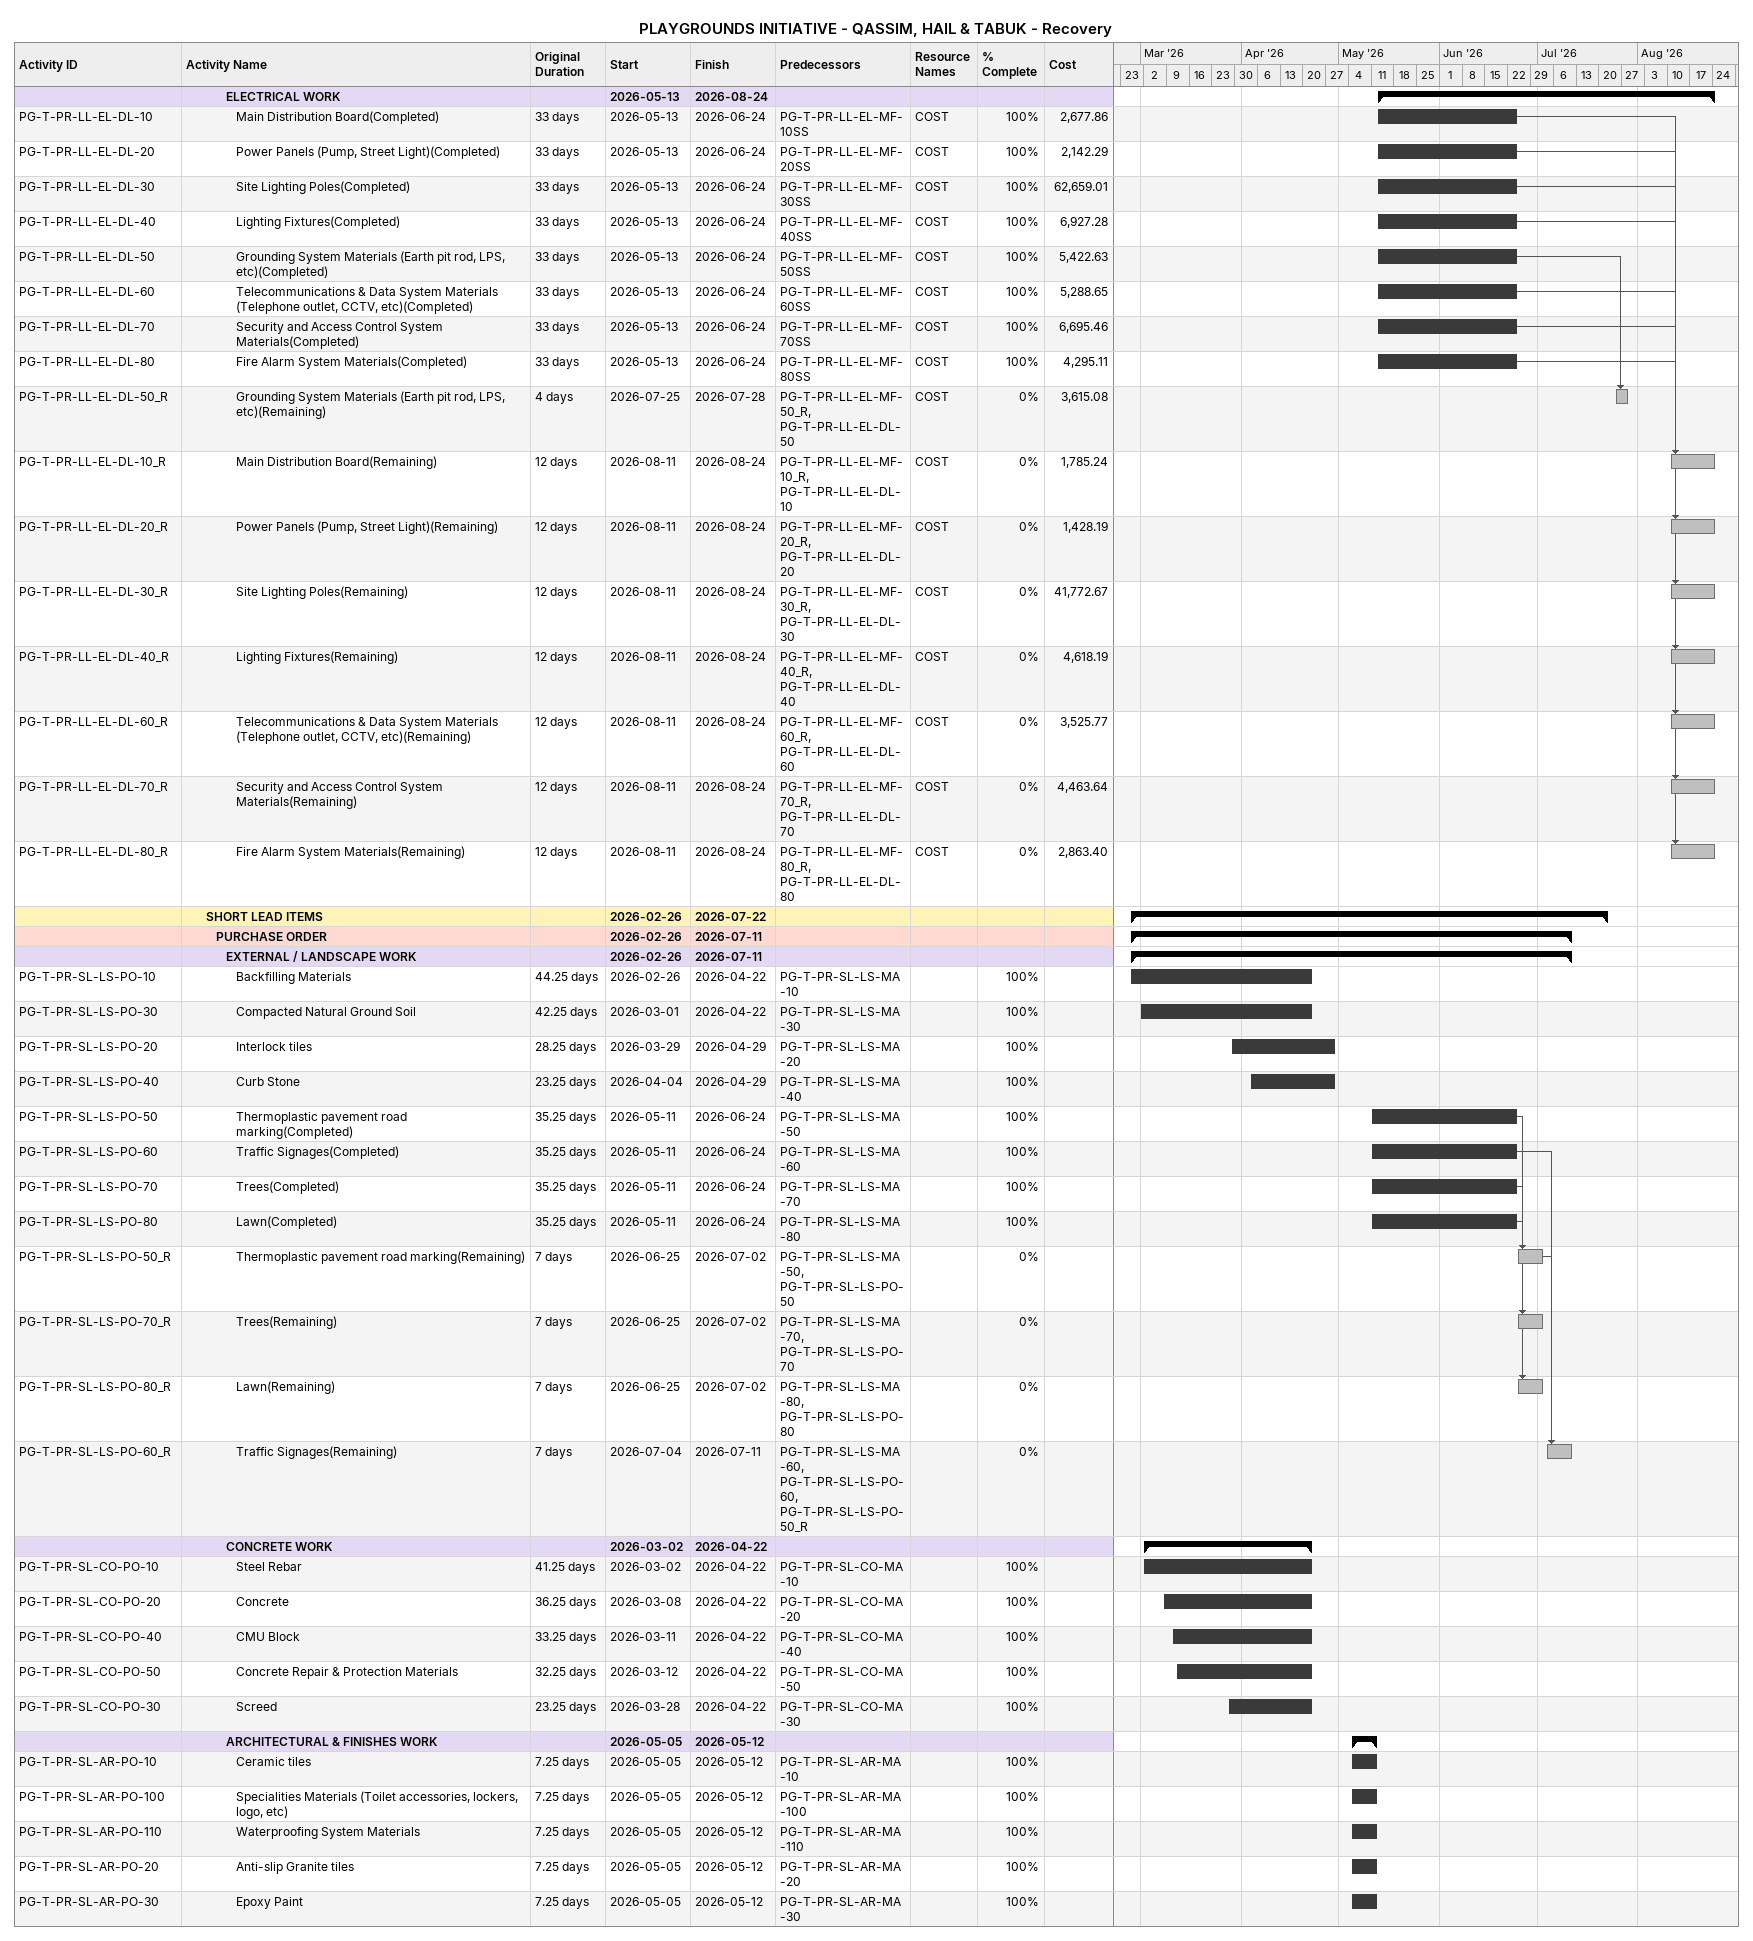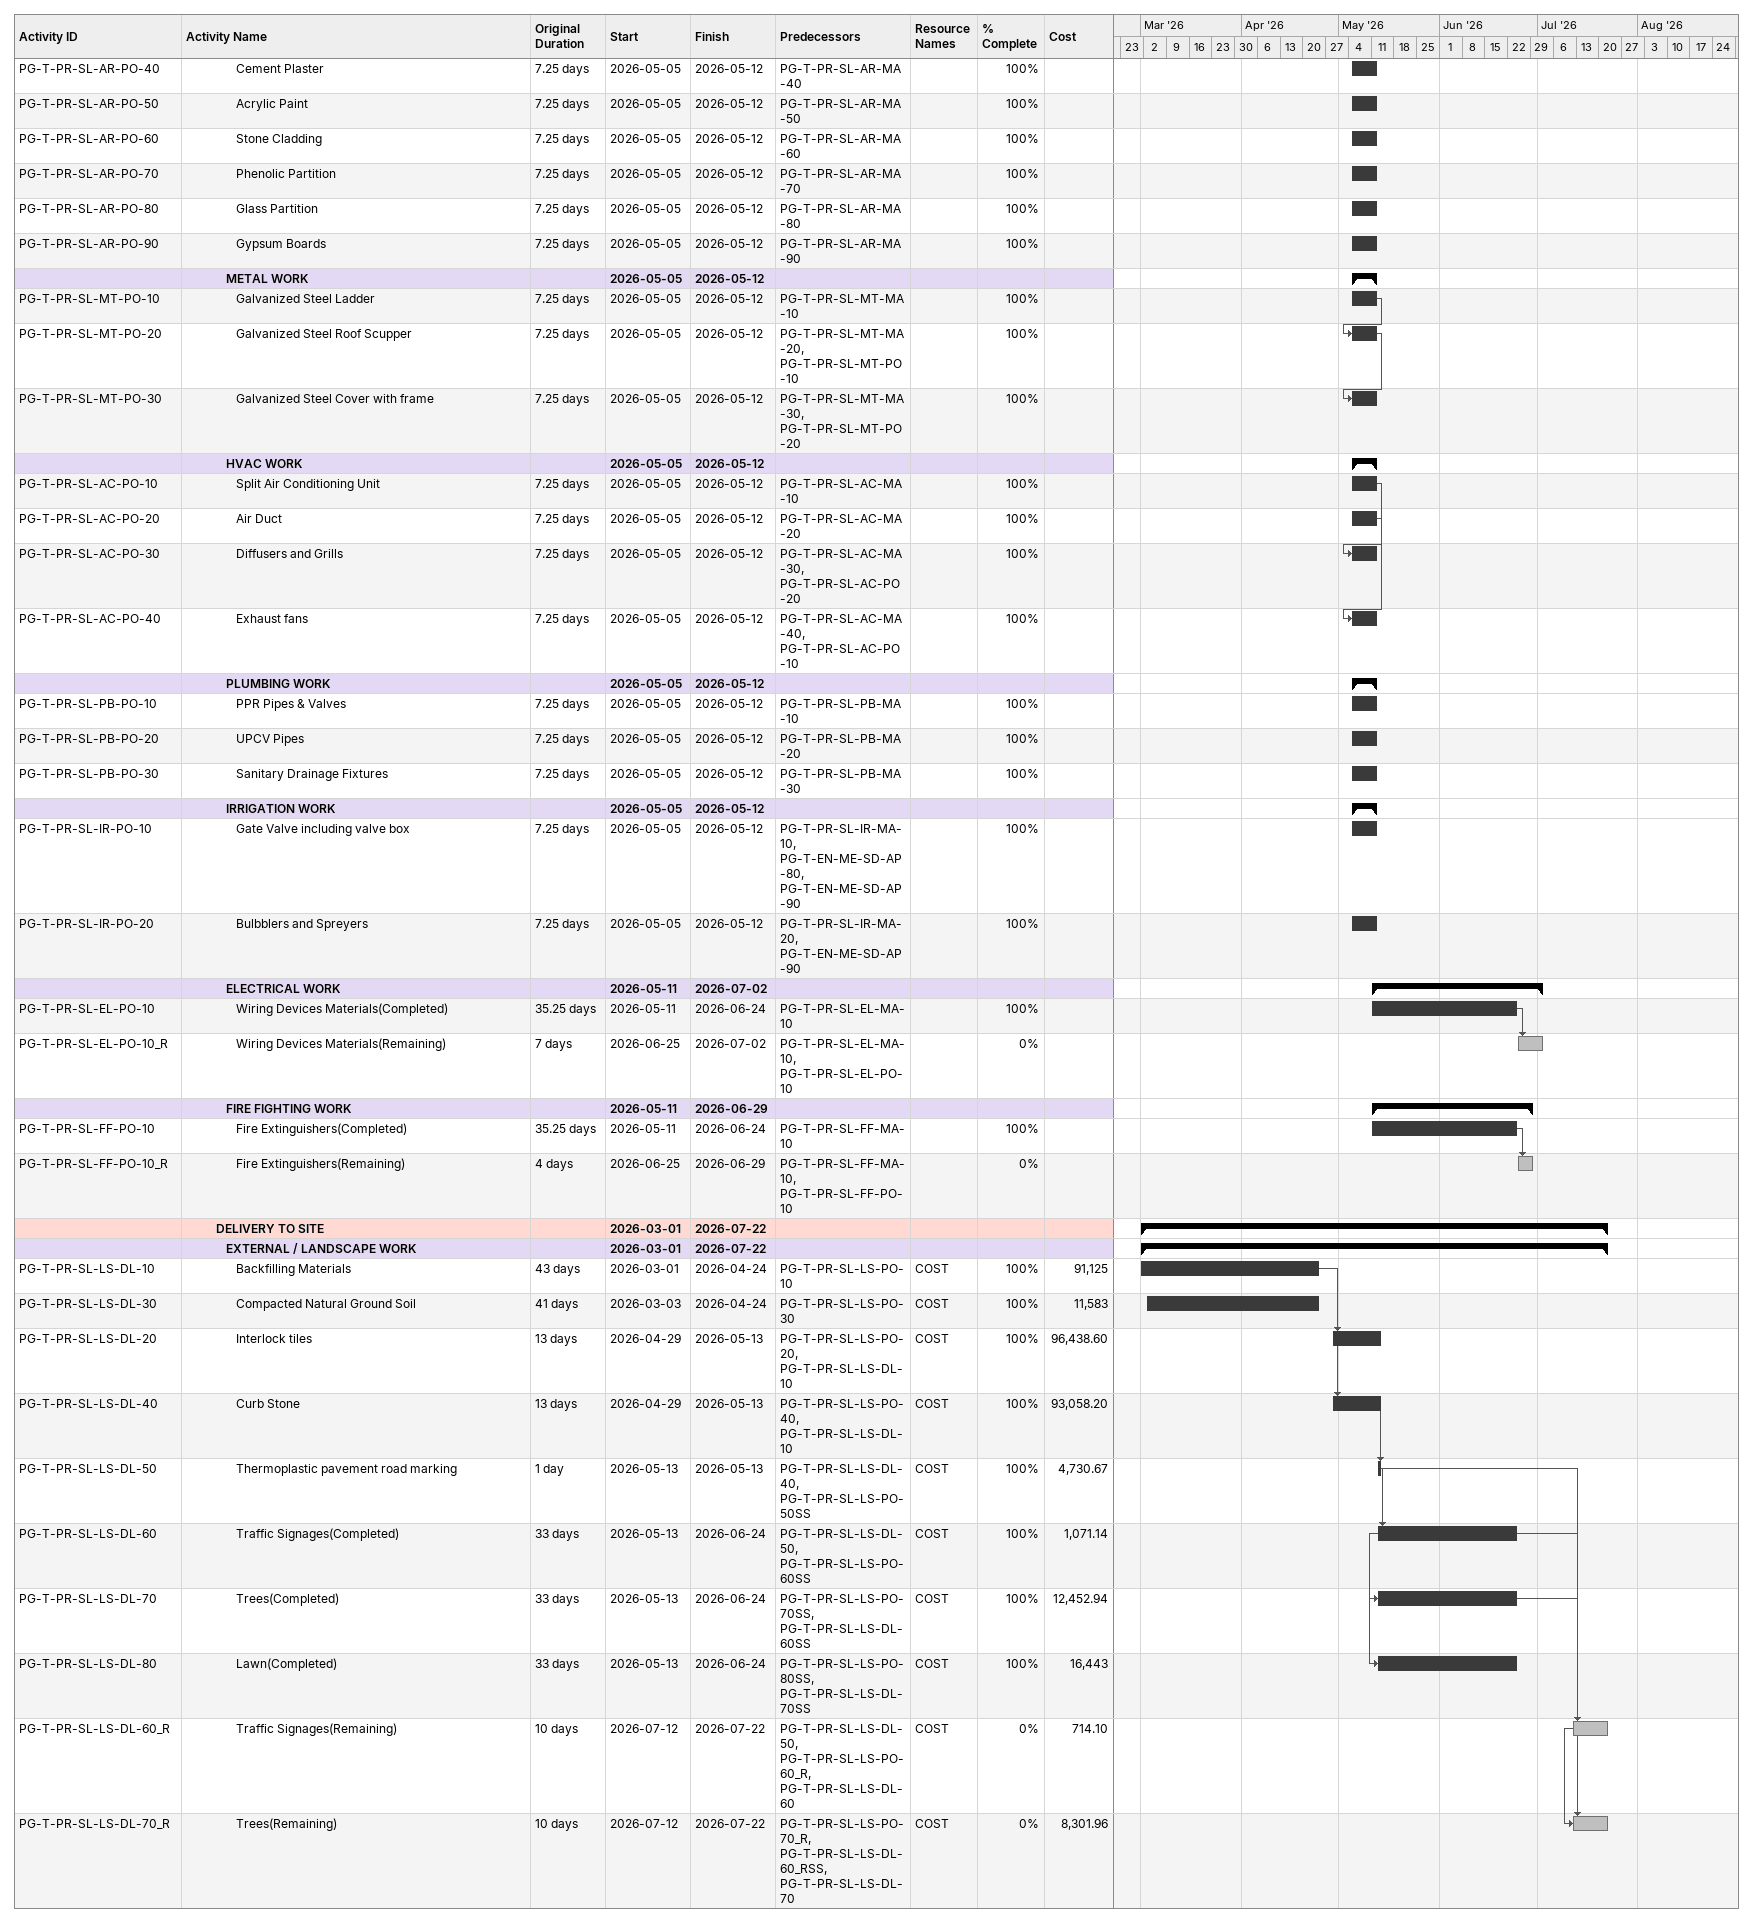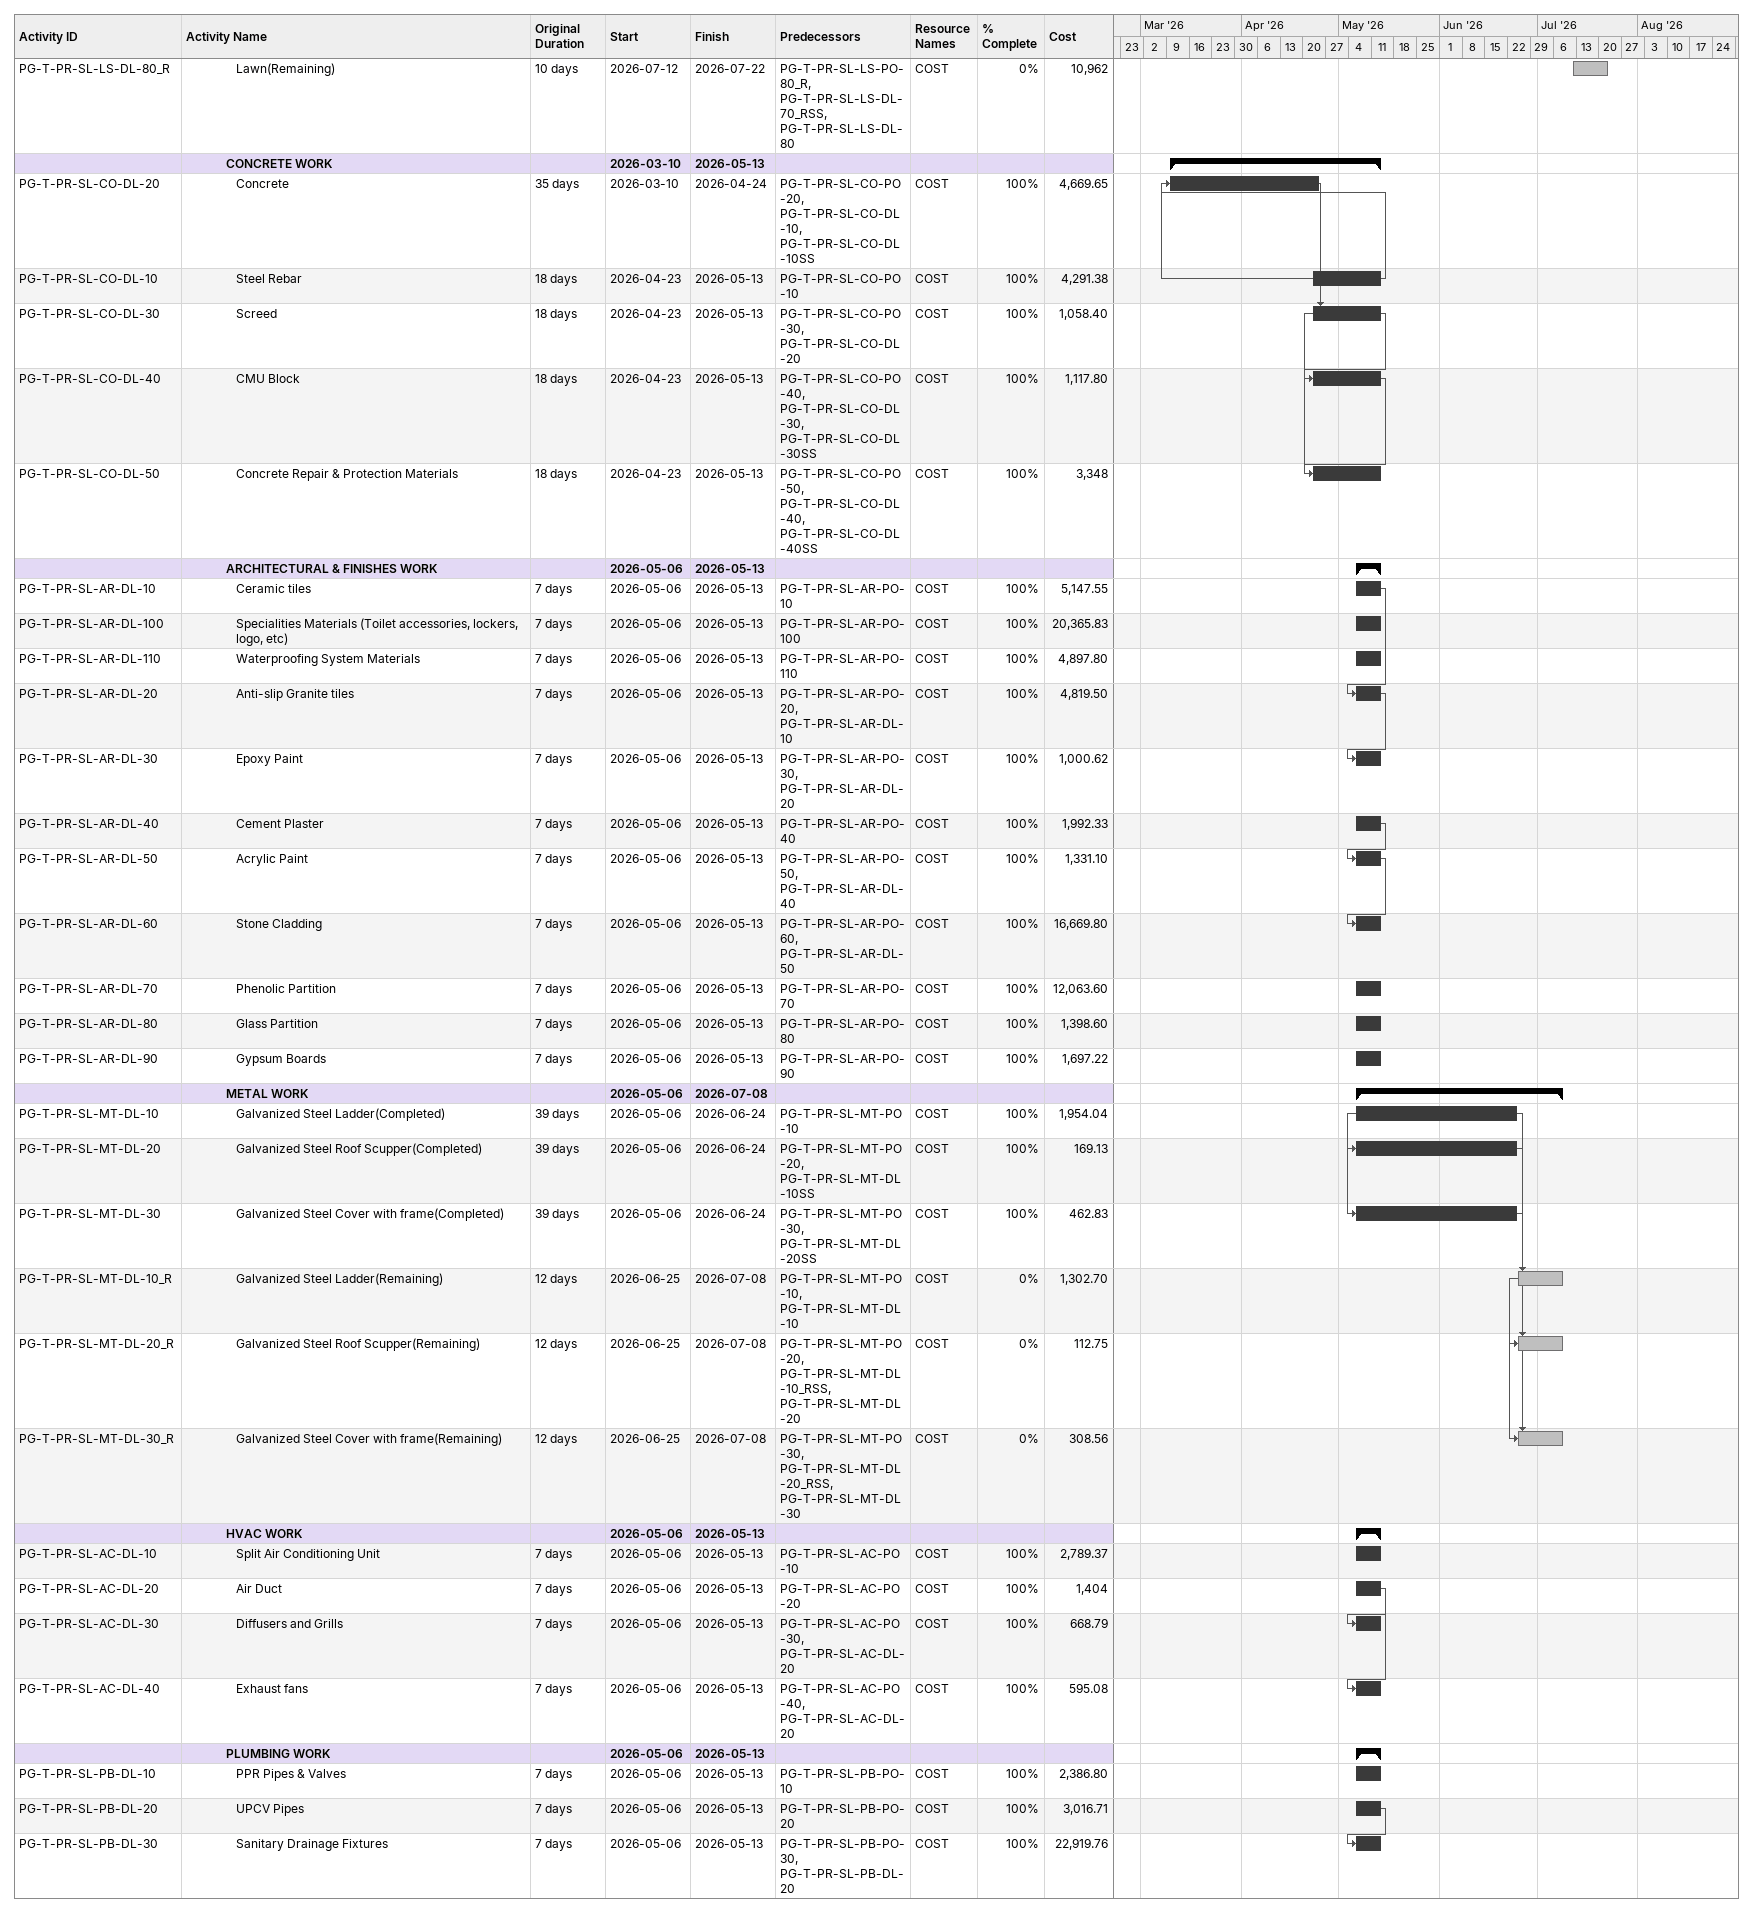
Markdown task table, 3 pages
PLAYGROUNDS INITIATIVE - QASSIM, HAIL & TABUK - Recovery

| ID | Level | Task | Original duration | Start | Finish | Predecessors | Resources | % complete | Cost |
|---|---|---|---|---|---|---|---|---|---|
|  | 5 | **ELECTRICAL WORK** |  | 2026-05-13 | 2026-08-24 |  |  |  |  |
| PG-T-PR-LL-EL-DL-10 | 6 | Main Distribution Board(Completed) | 33d | 2026-05-13 | 2026-06-24 | PG-T-PR-LL-EL-MF-10SS | COST | 100 | 2677.86 |
| PG-T-PR-LL-EL-DL-20 | 6 | Power Panels (Pump, Street Light)(Completed) | 33d | 2026-05-13 | 2026-06-24 | PG-T-PR-LL-EL-MF-20SS | COST | 100 | 2142.29 |
| PG-T-PR-LL-EL-DL-30 | 6 | Site Lighting Poles(Completed) | 33d | 2026-05-13 | 2026-06-24 | PG-T-PR-LL-EL-MF-30SS | COST | 100 | 62659.01 |
| PG-T-PR-LL-EL-DL-40 | 6 | Lighting Fixtures(Completed) | 33d | 2026-05-13 | 2026-06-24 | PG-T-PR-LL-EL-MF-40SS | COST | 100 | 6927.28 |
| PG-T-PR-LL-EL-DL-50 | 6 | Grounding System Materials (Earth pit rod, LPS, etc)(Completed) | 33d | 2026-05-13 | 2026-06-24 | PG-T-PR-LL-EL-MF-50SS | COST | 100 | 5422.63 |
| PG-T-PR-LL-EL-DL-60 | 6 | Telecommunications & Data System Materials (Telephone outlet, CCTV, etc)(Completed) | 33d | 2026-05-13 | 2026-06-24 | PG-T-PR-LL-EL-MF-60SS | COST | 100 | 5288.65 |
| PG-T-PR-LL-EL-DL-70 | 6 | Security and Access Control System Materials(Completed) | 33d | 2026-05-13 | 2026-06-24 | PG-T-PR-LL-EL-MF-70SS | COST | 100 | 6695.46 |
| PG-T-PR-LL-EL-DL-80 | 6 | Fire Alarm System Materials(Completed) | 33d | 2026-05-13 | 2026-06-24 | PG-T-PR-LL-EL-MF-80SS | COST | 100 | 4295.11 |
| PG-T-PR-LL-EL-DL-50_R | 6 | Grounding System Materials (Earth pit rod, LPS, etc)(Remaining) | 4d | 2026-07-25 | 2026-07-28 | PG-T-PR-LL-EL-MF-50_R, PG-T-PR-LL-EL-DL-50 | COST | 0 | 3615.08 |
| PG-T-PR-LL-EL-DL-10_R | 6 | Main Distribution Board(Remaining) | 12d | 2026-08-11 | 2026-08-24 | PG-T-PR-LL-EL-MF-10_R, PG-T-PR-LL-EL-DL-10 | COST | 0 | 1785.24 |
| PG-T-PR-LL-EL-DL-20_R | 6 | Power Panels (Pump, Street Light)(Remaining) | 12d | 2026-08-11 | 2026-08-24 | PG-T-PR-LL-EL-MF-20_R, PG-T-PR-LL-EL-DL-20 | COST | 0 | 1428.19 |
| PG-T-PR-LL-EL-DL-30_R | 6 | Site Lighting Poles(Remaining) | 12d | 2026-08-11 | 2026-08-24 | PG-T-PR-LL-EL-MF-30_R, PG-T-PR-LL-EL-DL-30 | COST | 0 | 41772.67 |
| PG-T-PR-LL-EL-DL-40_R | 6 | Lighting Fixtures(Remaining) | 12d | 2026-08-11 | 2026-08-24 | PG-T-PR-LL-EL-MF-40_R, PG-T-PR-LL-EL-DL-40 | COST | 0 | 4618.19 |
| PG-T-PR-LL-EL-DL-60_R | 6 | Telecommunications & Data System Materials (Telephone outlet, CCTV, etc)(Remaining) | 12d | 2026-08-11 | 2026-08-24 | PG-T-PR-LL-EL-MF-60_R, PG-T-PR-LL-EL-DL-60 | COST | 0 | 3525.77 |
| PG-T-PR-LL-EL-DL-70_R | 6 | Security and Access Control System Materials(Remaining) | 12d | 2026-08-11 | 2026-08-24 | PG-T-PR-LL-EL-MF-70_R, PG-T-PR-LL-EL-DL-70 | COST | 0 | 4463.64 |
| PG-T-PR-LL-EL-DL-80_R | 6 | Fire Alarm System Materials(Remaining) | 12d | 2026-08-11 | 2026-08-24 | PG-T-PR-LL-EL-MF-80_R, PG-T-PR-LL-EL-DL-80 | COST | 0 | 2863.40 |
|  | 3 | **SHORT LEAD ITEMS** |  | 2026-02-26 | 2026-07-22 |  |  |  |  |
|  | 4 | **PURCHASE ORDER** |  | 2026-02-26 | 2026-07-11 |  |  |  |  |
|  | 5 | **EXTERNAL / LANDSCAPE WORK** |  | 2026-02-26 | 2026-07-11 |  |  |  |  |
| PG-T-PR-SL-LS-PO-10 | 6 | Backfilling Materials | 44.25d | 2026-02-26 | 2026-04-22 | PG-T-PR-SL-LS-MA-10 |  | 100 |  |
| PG-T-PR-SL-LS-PO-30 | 6 | Compacted Natural Ground Soil | 42.25d | 2026-03-01 | 2026-04-22 | PG-T-PR-SL-LS-MA-30 |  | 100 |  |
| PG-T-PR-SL-LS-PO-20 | 6 | Interlock tiles | 28.25d | 2026-03-29 | 2026-04-29 | PG-T-PR-SL-LS-MA-20 |  | 100 |  |
| PG-T-PR-SL-LS-PO-40 | 6 | Curb Stone | 23.25d | 2026-04-04 | 2026-04-29 | PG-T-PR-SL-LS-MA-40 |  | 100 |  |
| PG-T-PR-SL-LS-PO-50 | 6 | Thermoplastic pavement road marking(Completed) | 35.25d | 2026-05-11 | 2026-06-24 | PG-T-PR-SL-LS-MA-50 |  | 100 |  |
| PG-T-PR-SL-LS-PO-60 | 6 | Traffic Signages(Completed) | 35.25d | 2026-05-11 | 2026-06-24 | PG-T-PR-SL-LS-MA-60 |  | 100 |  |
| PG-T-PR-SL-LS-PO-70 | 6 | Trees(Completed) | 35.25d | 2026-05-11 | 2026-06-24 | PG-T-PR-SL-LS-MA-70 |  | 100 |  |
| PG-T-PR-SL-LS-PO-80 | 6 | Lawn(Completed) | 35.25d | 2026-05-11 | 2026-06-24 | PG-T-PR-SL-LS-MA-80 |  | 100 |  |
| PG-T-PR-SL-LS-PO-50_R | 6 | Thermoplastic pavement road marking(Remaining) | 7d | 2026-06-25 | 2026-07-02 | PG-T-PR-SL-LS-MA-50, PG-T-PR-SL-LS-PO-50 |  | 0 |  |
| PG-T-PR-SL-LS-PO-70_R | 6 | Trees(Remaining) | 7d | 2026-06-25 | 2026-07-02 | PG-T-PR-SL-LS-MA-70, PG-T-PR-SL-LS-PO-70 |  | 0 |  |
| PG-T-PR-SL-LS-PO-80_R | 6 | Lawn(Remaining) | 7d | 2026-06-25 | 2026-07-02 | PG-T-PR-SL-LS-MA-80, PG-T-PR-SL-LS-PO-80 |  | 0 |  |
| PG-T-PR-SL-LS-PO-60_R | 6 | Traffic Signages(Remaining) | 7d | 2026-07-04 | 2026-07-11 | PG-T-PR-SL-LS-MA-60, PG-T-PR-SL-LS-PO-60, PG-T-PR-SL-LS-PO-50_R |  | 0 |  |
|  | 5 | **CONCRETE WORK** |  | 2026-03-02 | 2026-04-22 |  |  |  |  |
| PG-T-PR-SL-CO-PO-10 | 6 | Steel Rebar | 41.25d | 2026-03-02 | 2026-04-22 | PG-T-PR-SL-CO-MA-10 |  | 100 |  |
| PG-T-PR-SL-CO-PO-20 | 6 | Concrete | 36.25d | 2026-03-08 | 2026-04-22 | PG-T-PR-SL-CO-MA-20 |  | 100 |  |
| PG-T-PR-SL-CO-PO-40 | 6 | CMU Block | 33.25d | 2026-03-11 | 2026-04-22 | PG-T-PR-SL-CO-MA-40 |  | 100 |  |
| PG-T-PR-SL-CO-PO-50 | 6 | Concrete Repair & Protection Materials | 32.25d | 2026-03-12 | 2026-04-22 | PG-T-PR-SL-CO-MA-50 |  | 100 |  |
| PG-T-PR-SL-CO-PO-30 | 6 | Screed | 23.25d | 2026-03-28 | 2026-04-22 | PG-T-PR-SL-CO-MA-30 |  | 100 |  |
|  | 5 | **ARCHITECTURAL & FINISHES WORK** |  | 2026-05-05 | 2026-05-12 |  |  |  |  |
| PG-T-PR-SL-AR-PO-10 | 6 | Ceramic tiles | 7.25d | 2026-05-05 | 2026-05-12 | PG-T-PR-SL-AR-MA-10 |  | 100 |  |
| PG-T-PR-SL-AR-PO-100 | 6 | Specialities Materials (Toilet accessories, lockers, logo, etc) | 7.25d | 2026-05-05 | 2026-05-12 | PG-T-PR-SL-AR-MA-100 |  | 100 |  |
| PG-T-PR-SL-AR-PO-110 | 6 | Waterproofing System Materials | 7.25d | 2026-05-05 | 2026-05-12 | PG-T-PR-SL-AR-MA-110 |  | 100 |  |
| PG-T-PR-SL-AR-PO-20 | 6 | Anti-slip Granite tiles | 7.25d | 2026-05-05 | 2026-05-12 | PG-T-PR-SL-AR-MA-20 |  | 100 |  |
| PG-T-PR-SL-AR-PO-30 | 6 | Epoxy Paint | 7.25d | 2026-05-05 | 2026-05-12 | PG-T-PR-SL-AR-MA-30 |  | 100 |  |
| PG-T-PR-SL-AR-PO-40 | 6 | Cement Plaster | 7.25d | 2026-05-05 | 2026-05-12 | PG-T-PR-SL-AR-MA-40 |  | 100 |  |
| PG-T-PR-SL-AR-PO-50 | 6 | Acrylic Paint | 7.25d | 2026-05-05 | 2026-05-12 | PG-T-PR-SL-AR-MA-50 |  | 100 |  |
| PG-T-PR-SL-AR-PO-60 | 6 | Stone Cladding | 7.25d | 2026-05-05 | 2026-05-12 | PG-T-PR-SL-AR-MA-60 |  | 100 |  |
| PG-T-PR-SL-AR-PO-70 | 6 | Phenolic Partition | 7.25d | 2026-05-05 | 2026-05-12 | PG-T-PR-SL-AR-MA-70 |  | 100 |  |
| PG-T-PR-SL-AR-PO-80 | 6 | Glass Partition | 7.25d | 2026-05-05 | 2026-05-12 | PG-T-PR-SL-AR-MA-80 |  | 100 |  |
| PG-T-PR-SL-AR-PO-90 | 6 | Gypsum Boards | 7.25d | 2026-05-05 | 2026-05-12 | PG-T-PR-SL-AR-MA-90 |  | 100 |  |
|  | 5 | **METAL WORK** |  | 2026-05-05 | 2026-05-12 |  |  |  |  |
| PG-T-PR-SL-MT-PO-10 | 6 | Galvanized Steel Ladder | 7.25d | 2026-05-05 | 2026-05-12 | PG-T-PR-SL-MT-MA-10 |  | 100 |  |
| PG-T-PR-SL-MT-PO-20 | 6 | Galvanized Steel Roof Scupper | 7.25d | 2026-05-05 | 2026-05-12 | PG-T-PR-SL-MT-MA-20, PG-T-PR-SL-MT-PO-10 |  | 100 |  |
| PG-T-PR-SL-MT-PO-30 | 6 | Galvanized Steel Cover with frame | 7.25d | 2026-05-05 | 2026-05-12 | PG-T-PR-SL-MT-MA-30, PG-T-PR-SL-MT-PO-20 |  | 100 |  |
|  | 5 | **HVAC WORK** |  | 2026-05-05 | 2026-05-12 |  |  |  |  |
| PG-T-PR-SL-AC-PO-10 | 6 | Split Air Conditioning Unit | 7.25d | 2026-05-05 | 2026-05-12 | PG-T-PR-SL-AC-MA-10 |  | 100 |  |
| PG-T-PR-SL-AC-PO-20 | 6 | Air Duct | 7.25d | 2026-05-05 | 2026-05-12 | PG-T-PR-SL-AC-MA-20 |  | 100 |  |
| PG-T-PR-SL-AC-PO-30 | 6 | Diffusers and Grills | 7.25d | 2026-05-05 | 2026-05-12 | PG-T-PR-SL-AC-MA-30, PG-T-PR-SL-AC-PO-20 |  | 100 |  |
| PG-T-PR-SL-AC-PO-40 | 6 | Exhaust fans | 7.25d | 2026-05-05 | 2026-05-12 | PG-T-PR-SL-AC-MA-40, PG-T-PR-SL-AC-PO-10 |  | 100 |  |
|  | 5 | **PLUMBING WORK** |  | 2026-05-05 | 2026-05-12 |  |  |  |  |
| PG-T-PR-SL-PB-PO-10 | 6 | PPR Pipes & Valves | 7.25d | 2026-05-05 | 2026-05-12 | PG-T-PR-SL-PB-MA-10 |  | 100 |  |
| PG-T-PR-SL-PB-PO-20 | 6 | UPCV Pipes | 7.25d | 2026-05-05 | 2026-05-12 | PG-T-PR-SL-PB-MA-20 |  | 100 |  |
| PG-T-PR-SL-PB-PO-30 | 6 | Sanitary Drainage Fixtures | 7.25d | 2026-05-05 | 2026-05-12 | PG-T-PR-SL-PB-MA-30 |  | 100 |  |
|  | 5 | **IRRIGATION WORK** |  | 2026-05-05 | 2026-05-12 |  |  |  |  |
| PG-T-PR-SL-IR-PO-10 | 6 | Gate Valve including valve box | 7.25d | 2026-05-05 | 2026-05-12 | PG-T-PR-SL-IR-MA-10, PG-T-EN-ME-SD-AP-80, PG-T-EN-ME-SD-AP-90 |  | 100 |  |
| PG-T-PR-SL-IR-PO-20 | 6 | Bulbblers and Spreyers | 7.25d | 2026-05-05 | 2026-05-12 | PG-T-PR-SL-IR-MA-20, PG-T-EN-ME-SD-AP-90 |  | 100 |  |
|  | 5 | **ELECTRICAL WORK** |  | 2026-05-11 | 2026-07-02 |  |  |  |  |
| PG-T-PR-SL-EL-PO-10 | 6 | Wiring Devices Materials(Completed) | 35.25d | 2026-05-11 | 2026-06-24 | PG-T-PR-SL-EL-MA-10 |  | 100 |  |
| PG-T-PR-SL-EL-PO-10_R | 6 | Wiring Devices Materials(Remaining) | 7d | 2026-06-25 | 2026-07-02 | PG-T-PR-SL-EL-MA-10, PG-T-PR-SL-EL-PO-10 |  | 0 |  |
|  | 5 | **FIRE FIGHTING WORK** |  | 2026-05-11 | 2026-06-29 |  |  |  |  |
| PG-T-PR-SL-FF-PO-10 | 6 | Fire Extinguishers(Completed) | 35.25d | 2026-05-11 | 2026-06-24 | PG-T-PR-SL-FF-MA-10 |  | 100 |  |
| PG-T-PR-SL-FF-PO-10_R | 6 | Fire Extinguishers(Remaining) | 4d | 2026-06-25 | 2026-06-29 | PG-T-PR-SL-FF-MA-10, PG-T-PR-SL-FF-PO-10 |  | 0 |  |
|  | 4 | **DELIVERY TO SITE** |  | 2026-03-01 | 2026-07-22 |  |  |  |  |
|  | 5 | **EXTERNAL / LANDSCAPE WORK** |  | 2026-03-01 | 2026-07-22 |  |  |  |  |
| PG-T-PR-SL-LS-DL-10 | 6 | Backfilling Materials | 43d | 2026-03-01 | 2026-04-24 | PG-T-PR-SL-LS-PO-10 | COST | 100 | 91125 |
| PG-T-PR-SL-LS-DL-30 | 6 | Compacted Natural Ground Soil | 41d | 2026-03-03 | 2026-04-24 | PG-T-PR-SL-LS-PO-30 | COST | 100 | 11583 |
| PG-T-PR-SL-LS-DL-20 | 6 | Interlock tiles | 13d | 2026-04-29 | 2026-05-13 | PG-T-PR-SL-LS-PO-20, PG-T-PR-SL-LS-DL-10 | COST | 100 | 96438.60 |
| PG-T-PR-SL-LS-DL-40 | 6 | Curb Stone | 13d | 2026-04-29 | 2026-05-13 | PG-T-PR-SL-LS-PO-40, PG-T-PR-SL-LS-DL-10 | COST | 100 | 93058.20 |
| PG-T-PR-SL-LS-DL-50 | 6 | Thermoplastic pavement road marking | 1d | 2026-05-13 | 2026-05-13 | PG-T-PR-SL-LS-DL-40, PG-T-PR-SL-LS-PO-50SS | COST | 100 | 4730.67 |
| PG-T-PR-SL-LS-DL-60 | 6 | Traffic Signages(Completed) | 33d | 2026-05-13 | 2026-06-24 | PG-T-PR-SL-LS-DL-50, PG-T-PR-SL-LS-PO-60SS | COST | 100 | 1071.14 |
| PG-T-PR-SL-LS-DL-70 | 6 | Trees(Completed) | 33d | 2026-05-13 | 2026-06-24 | PG-T-PR-SL-LS-PO-70SS, PG-T-PR-SL-LS-DL-60SS | COST | 100 | 12452.94 |
| PG-T-PR-SL-LS-DL-80 | 6 | Lawn(Completed) | 33d | 2026-05-13 | 2026-06-24 | PG-T-PR-SL-LS-PO-80SS, PG-T-PR-SL-LS-DL-70SS | COST | 100 | 16443 |
| PG-T-PR-SL-LS-DL-60_R | 6 | Traffic Signages(Remaining) | 10d | 2026-07-12 | 2026-07-22 | PG-T-PR-SL-LS-DL-50, PG-T-PR-SL-LS-PO-60_R, PG-T-PR-SL-LS-DL-60 | COST | 0 | 714.10 |
| PG-T-PR-SL-LS-DL-70_R | 6 | Trees(Remaining) | 10d | 2026-07-12 | 2026-07-22 | PG-T-PR-SL-LS-PO-70_R, PG-T-PR-SL-LS-DL-60_RSS, PG-T-PR-SL-LS-DL-70 | COST | 0 | 8301.96 |
| PG-T-PR-SL-LS-DL-80_R | 6 | Lawn(Remaining) | 10d | 2026-07-12 | 2026-07-22 | PG-T-PR-SL-LS-PO-80_R, PG-T-PR-SL-LS-DL-70_RSS, PG-T-PR-SL-LS-DL-80 | COST | 0 | 10962 |
|  | 5 | **CONCRETE WORK** |  | 2026-03-10 | 2026-05-13 |  |  |  |  |
| PG-T-PR-SL-CO-DL-20 | 6 | Concrete | 35d | 2026-03-10 | 2026-04-24 | PG-T-PR-SL-CO-PO-20, PG-T-PR-SL-CO-DL-10, PG-T-PR-SL-CO-DL-10SS | COST | 100 | 4669.65 |
| PG-T-PR-SL-CO-DL-10 | 6 | Steel Rebar | 18d | 2026-04-23 | 2026-05-13 | PG-T-PR-SL-CO-PO-10 | COST | 100 | 4291.38 |
| PG-T-PR-SL-CO-DL-30 | 6 | Screed | 18d | 2026-04-23 | 2026-05-13 | PG-T-PR-SL-CO-PO-30, PG-T-PR-SL-CO-DL-20 | COST | 100 | 1058.40 |
| PG-T-PR-SL-CO-DL-40 | 6 | CMU Block | 18d | 2026-04-23 | 2026-05-13 | PG-T-PR-SL-CO-PO-40, PG-T-PR-SL-CO-DL-30, PG-T-PR-SL-CO-DL-30SS | COST | 100 | 1117.80 |
| PG-T-PR-SL-CO-DL-50 | 6 | Concrete Repair & Protection Materials | 18d | 2026-04-23 | 2026-05-13 | PG-T-PR-SL-CO-PO-50, PG-T-PR-SL-CO-DL-40, PG-T-PR-SL-CO-DL-40SS | COST | 100 | 3348 |
|  | 5 | **ARCHITECTURAL & FINISHES WORK** |  | 2026-05-06 | 2026-05-13 |  |  |  |  |
| PG-T-PR-SL-AR-DL-10 | 6 | Ceramic tiles | 7d | 2026-05-06 | 2026-05-13 | PG-T-PR-SL-AR-PO-10 | COST | 100 | 5147.55 |
| PG-T-PR-SL-AR-DL-100 | 6 | Specialities Materials (Toilet accessories, lockers, logo, etc) | 7d | 2026-05-06 | 2026-05-13 | PG-T-PR-SL-AR-PO-100 | COST | 100 | 20365.83 |
| PG-T-PR-SL-AR-DL-110 | 6 | Waterproofing System Materials | 7d | 2026-05-06 | 2026-05-13 | PG-T-PR-SL-AR-PO-110 | COST | 100 | 4897.80 |
| PG-T-PR-SL-AR-DL-20 | 6 | Anti-slip Granite tiles | 7d | 2026-05-06 | 2026-05-13 | PG-T-PR-SL-AR-PO-20, PG-T-PR-SL-AR-DL-10 | COST | 100 | 4819.50 |
| PG-T-PR-SL-AR-DL-30 | 6 | Epoxy Paint | 7d | 2026-05-06 | 2026-05-13 | PG-T-PR-SL-AR-PO-30, PG-T-PR-SL-AR-DL-20 | COST | 100 | 1000.62 |
| PG-T-PR-SL-AR-DL-40 | 6 | Cement Plaster | 7d | 2026-05-06 | 2026-05-13 | PG-T-PR-SL-AR-PO-40 | COST | 100 | 1992.33 |
| PG-T-PR-SL-AR-DL-50 | 6 | Acrylic Paint | 7d | 2026-05-06 | 2026-05-13 | PG-T-PR-SL-AR-PO-50, PG-T-PR-SL-AR-DL-40 | COST | 100 | 1331.10 |
| PG-T-PR-SL-AR-DL-60 | 6 | Stone Cladding | 7d | 2026-05-06 | 2026-05-13 | PG-T-PR-SL-AR-PO-60, PG-T-PR-SL-AR-DL-50 | COST | 100 | 16669.80 |
| PG-T-PR-SL-AR-DL-70 | 6 | Phenolic Partition | 7d | 2026-05-06 | 2026-05-13 | PG-T-PR-SL-AR-PO-70 | COST | 100 | 12063.60 |
| PG-T-PR-SL-AR-DL-80 | 6 | Glass Partition | 7d | 2026-05-06 | 2026-05-13 | PG-T-PR-SL-AR-PO-80 | COST | 100 | 1398.60 |
| PG-T-PR-SL-AR-DL-90 | 6 | Gypsum Boards | 7d | 2026-05-06 | 2026-05-13 | PG-T-PR-SL-AR-PO-90 | COST | 100 | 1697.22 |
|  | 5 | **METAL WORK** |  | 2026-05-06 | 2026-07-08 |  |  |  |  |
| PG-T-PR-SL-MT-DL-10 | 6 | Galvanized Steel Ladder(Completed) | 39d | 2026-05-06 | 2026-06-24 | PG-T-PR-SL-MT-PO-10 | COST | 100 | 1954.04 |
| PG-T-PR-SL-MT-DL-20 | 6 | Galvanized Steel Roof Scupper(Completed) | 39d | 2026-05-06 | 2026-06-24 | PG-T-PR-SL-MT-PO-20, PG-T-PR-SL-MT-DL-10SS | COST | 100 | 169.13 |
| PG-T-PR-SL-MT-DL-30 | 6 | Galvanized Steel Cover with frame(Completed) | 39d | 2026-05-06 | 2026-06-24 | PG-T-PR-SL-MT-PO-30, PG-T-PR-SL-MT-DL-20SS | COST | 100 | 462.83 |
| PG-T-PR-SL-MT-DL-10_R | 6 | Galvanized Steel Ladder(Remaining) | 12d | 2026-06-25 | 2026-07-08 | PG-T-PR-SL-MT-PO-10, PG-T-PR-SL-MT-DL-10 | COST | 0 | 1302.70 |
| PG-T-PR-SL-MT-DL-20_R | 6 | Galvanized Steel Roof Scupper(Remaining) | 12d | 2026-06-25 | 2026-07-08 | PG-T-PR-SL-MT-PO-20, PG-T-PR-SL-MT-DL-10_RSS, PG-T-PR-SL-MT-DL-20 | COST | 0 | 112.75 |
| PG-T-PR-SL-MT-DL-30_R | 6 | Galvanized Steel Cover with frame(Remaining) | 12d | 2026-06-25 | 2026-07-08 | PG-T-PR-SL-MT-PO-30, PG-T-PR-SL-MT-DL-20_RSS, PG-T-PR-SL-MT-DL-30 | COST | 0 | 308.56 |
|  | 5 | **HVAC WORK** |  | 2026-05-06 | 2026-05-13 |  |  |  |  |
| PG-T-PR-SL-AC-DL-10 | 6 | Split Air Conditioning Unit | 7d | 2026-05-06 | 2026-05-13 | PG-T-PR-SL-AC-PO-10 | COST | 100 | 2789.37 |
| PG-T-PR-SL-AC-DL-20 | 6 | Air Duct | 7d | 2026-05-06 | 2026-05-13 | PG-T-PR-SL-AC-PO-20 | COST | 100 | 1404 |
| PG-T-PR-SL-AC-DL-30 | 6 | Diffusers and Grills | 7d | 2026-05-06 | 2026-05-13 | PG-T-PR-SL-AC-PO-30, PG-T-PR-SL-AC-DL-20 | COST | 100 | 668.79 |
| PG-T-PR-SL-AC-DL-40 | 6 | Exhaust fans | 7d | 2026-05-06 | 2026-05-13 | PG-T-PR-SL-AC-PO-40, PG-T-PR-SL-AC-DL-20 | COST | 100 | 595.08 |
|  | 5 | **PLUMBING WORK** |  | 2026-05-06 | 2026-05-13 |  |  |  |  |
| PG-T-PR-SL-PB-DL-10 | 6 | PPR Pipes & Valves | 7d | 2026-05-06 | 2026-05-13 | PG-T-PR-SL-PB-PO-10 | COST | 100 | 2386.80 |
| PG-T-PR-SL-PB-DL-20 | 6 | UPCV Pipes | 7d | 2026-05-06 | 2026-05-13 | PG-T-PR-SL-PB-PO-20 | COST | 100 | 3016.71 |
| PG-T-PR-SL-PB-DL-30 | 6 | Sanitary Drainage Fixtures | 7d | 2026-05-06 | 2026-05-13 | PG-T-PR-SL-PB-PO-30, PG-T-PR-SL-PB-DL-20 | COST | 100 | 22919.76 |
